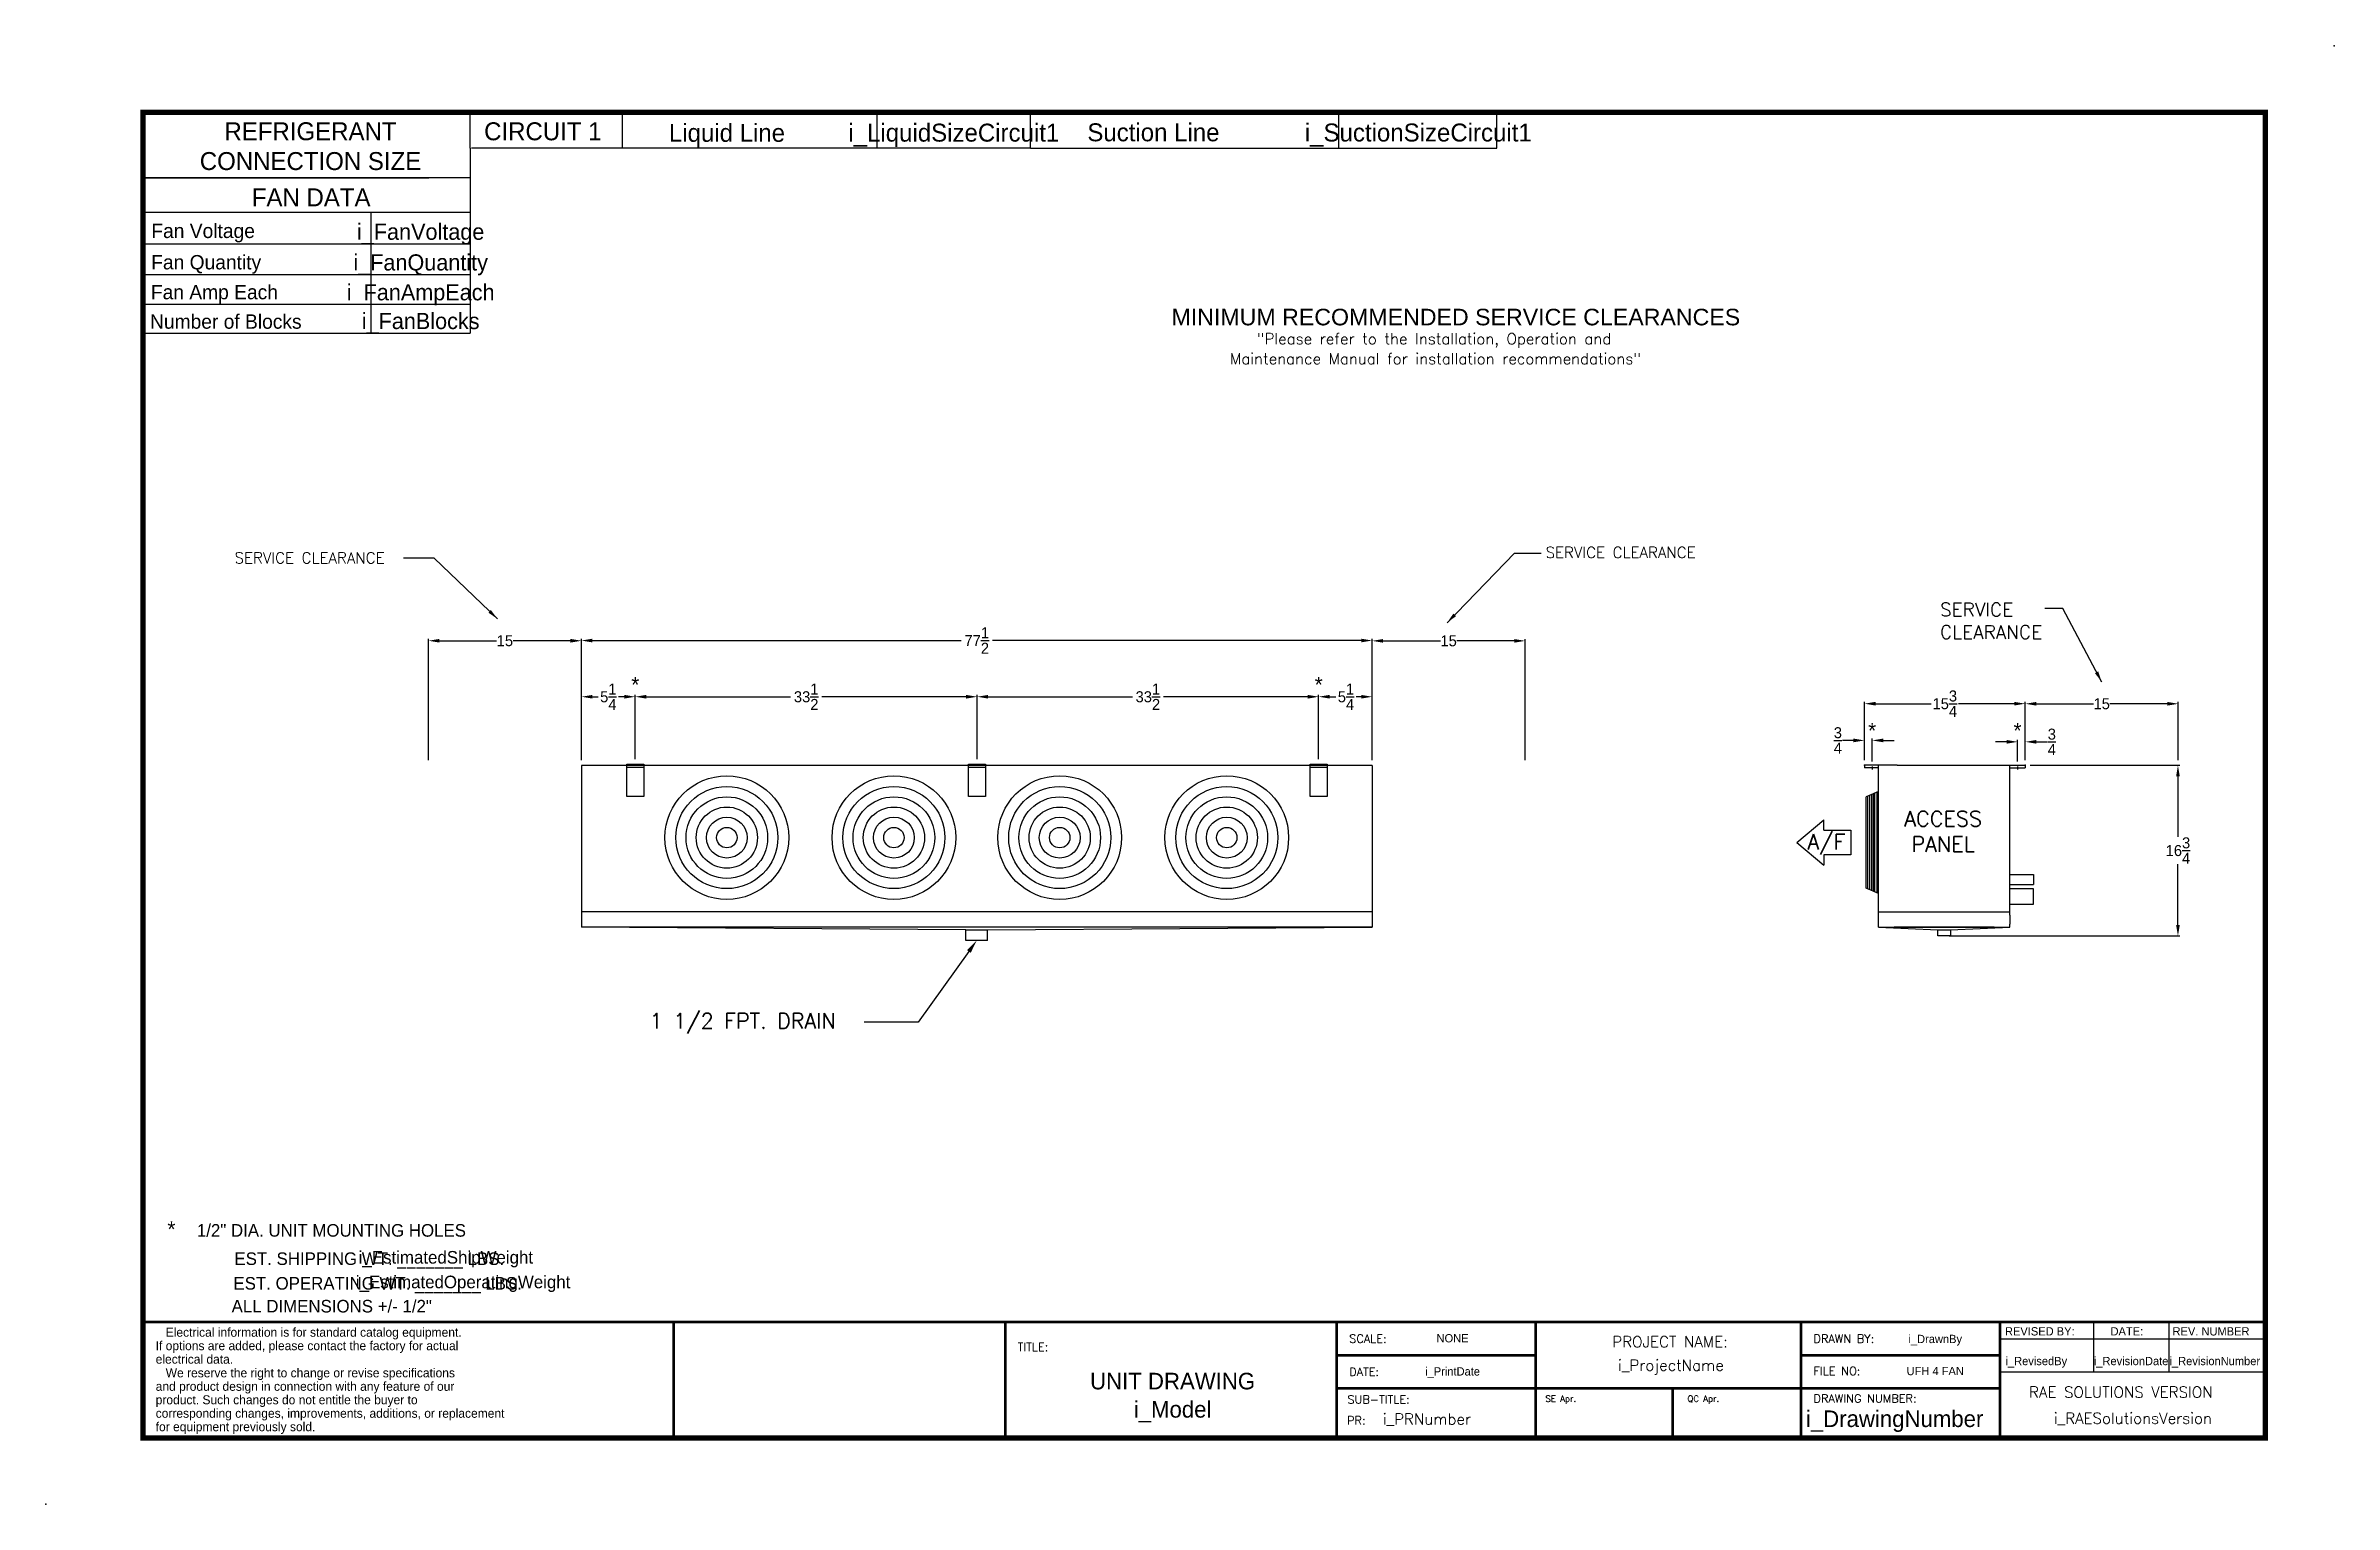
# Model space of a CAD drawing. Extents: x -10 to 215, y -6 to 137.
import ezdxf
from ezdxf.enums import TextEntityAlignment as Align

# ---------------------------------------------------------------- set-up
doc = ezdxf.new("R2010")
doc.units = 0
doc.header["$MEASUREMENT"] = 0
doc.layers.get('0').update_dxf_attribs({"color": 255, "linetype": 'CONTINUOUS'})
doc.layers.add('C1EFD', color=255, linetype='CONTINUOUS')
doc.layers.add('C1RC', color=255, linetype='CONTINUOUS')
doc.styles.add('dimentions', font='arial.ttf')
doc.styles.add('SIMPLEX', font='SIMPLEX')
doc.dimstyles.get("Standard").update_dxf_attribs({"dimtxt": 1.079, "dimasz": 1.079, "dimexe": 0.18, "dimexo": 0.5, "dimgap": 0.09, "dimtad": 0, "dimtih": 1, "dimtoh": 1, "dimdec": 3, "dimzin": 0, "dimdsep": 46, "dimlunit": 5, "dimtxsty": 'STANDARD', "dimcen": 0.09, "dimadec": 0, "dimazin": 0, "dimtfac": 1, "dimtdec": 3, "dimtofl": 0, "dimtmove": 0, "dimatfit": 3, "dimfxl": 1, "dimtolj": 1, "dimtzin": 0, "dimarcsym": 0})

# ---------------------------------------------------------------- blocks, each defined once
blk = doc.blocks.new('*D17')
at = {"color": 0, "lineweight": -2}
for p, q in [((42.96, 66.46), (42.96, 78.38)), ((44.04, 78.2), (80.19, 78.2)), ((119.39, 78.2), (83.24, 78.2)), ((120.46, 66.46), (120.46, 78.38))]:
    blk.add_line(p, q, dxfattribs=at)
at = {"color": 0}
for points in [[(44.04, 78.38), (44.04, 78.02), (42.96, 78.2)], [(119.39, 78.38), (119.39, 78.02), (120.46, 78.2)]]:
    blk.add_solid(points, dxfattribs=at)
at = {"color": 0, "insert": (81.71, 78.2), "char_height": 1.079, "attachment_point": 5}
blk.add_mtext('\\A1;77{\\H1x;\\S1/2;}', dxfattribs=at)
blk = doc.blocks.new('*D18')
at = {"color": 0, "lineweight": -2}
for p, q in [((115.22, 66.57), (115.22, 72.87)), ((116.3, 72.69), (116.91, 72.69)), ((119.39, 72.69), (118.89, 72.69)), ((120.46, 66.46), (120.46, 72.87))]:
    blk.add_line(p, q, dxfattribs=at)
at = {"color": 0}
for points in [[(116.3, 72.87), (116.3, 72.51), (115.22, 72.69)], [(119.39, 72.87), (119.39, 72.51), (120.46, 72.69)]]:
    blk.add_solid(points, dxfattribs=at)
at = {"color": 0, "insert": (117.9, 72.69), "char_height": 1.079, "attachment_point": 5}
blk.add_mtext('\\A1;5{\\H1x;\\S1/4;}', dxfattribs=at)
blk = doc.blocks.new('*D15')
at = {"color": 0, "lineweight": -2}
for p, q in [((120.46, 66.46), (120.46, 78.35)), ((121.54, 78.17), (127.15, 78.17)), ((134.39, 78.17), (128.77, 78.17)), ((135.46, 66.46), (135.46, 78.35))]:
    blk.add_line(p, q, dxfattribs=at)
at = {"color": 0}
for points in [[(121.54, 78.35), (121.54, 77.99), (120.46, 78.17)], [(134.39, 78.35), (134.39, 77.99), (135.46, 78.17)]]:
    blk.add_solid(points, dxfattribs=at)
at = {"color": 0, "insert": (127.96, 78.17), "char_height": 1.079, "attachment_point": 5}
blk.add_mtext('\\A1;15', dxfattribs=at)
blk = doc.blocks.new('*D19')
at = {"color": 0, "lineweight": -2}
for p, q in [((27.96, 66.46), (27.96, 78.36)), ((29.04, 78.18), (34.65, 78.18)), ((41.89, 78.18), (36.27, 78.18)), ((42.96, 66.46), (42.96, 78.36))]:
    blk.add_line(p, q, dxfattribs=at)
at = {"color": 0}
for points in [[(29.04, 78.36), (29.04, 78), (27.96, 78.18)], [(41.89, 78.36), (41.89, 78), (42.96, 78.18)]]:
    blk.add_solid(points, dxfattribs=at)
at = {"color": 0, "insert": (35.46, 78.18), "char_height": 1.079, "attachment_point": 5}
blk.add_mtext('\\A1;15', dxfattribs=at)
blk = doc.blocks.new('*D22')
at = {"color": 0, "lineweight": -2}
for p, q in [((168.72, 66.47), (168.72, 72.19)), ((169.8, 72.01), (175.24, 72.01)), ((183.39, 72.01), (177.94, 72.01)), ((184.47, 66.47), (184.47, 72.19))]:
    blk.add_line(p, q, dxfattribs=at)
at = {"color": 0}
for points in [[(169.8, 72.19), (169.8, 71.83), (168.72, 72.01)], [(183.39, 72.19), (183.39, 71.83), (184.47, 72.01)]]:
    blk.add_solid(points, dxfattribs=at)
at = {"color": 0, "insert": (176.59, 72.01), "char_height": 1.079, "attachment_point": 5}
blk.add_mtext('\\A1;15{\\H1x;\\S3/4;}', dxfattribs=at)
blk = doc.blocks.new('*D20')
at = {"color": 0, "lineweight": -2}
for p, q in [((184.47, 66.47), (184.47, 72.18)), ((185.55, 72), (191.16, 72)), ((198.39, 72), (192.78, 72)), ((199.47, 66.47), (199.47, 72.18))]:
    blk.add_line(p, q, dxfattribs=at)
at = {"color": 0}
for points in [[(185.55, 72.18), (185.55, 71.82), (184.47, 72)], [(198.39, 72.18), (198.39, 71.82), (199.47, 72)]]:
    blk.add_solid(points, dxfattribs=at)
at = {"color": 0, "insert": (191.97, 72), "char_height": 1.079, "attachment_point": 5}
blk.add_mtext('\\A1;15', dxfattribs=at)
blk = doc.blocks.new('*D21')
at = {"color": 0, "lineweight": -2}
for p, q in [((184.97, 65.97), (199.62, 65.97)), ((199.44, 64.89), (199.44, 58.95)), ((199.44, 50.32), (199.44, 56.26)), ((177.03, 49.24), (199.62, 49.24))]:
    blk.add_line(p, q, dxfattribs=at)
at = {"color": 0}
for points in [[(199.26, 64.89), (199.62, 64.89), (199.44, 65.97)], [(199.26, 50.32), (199.62, 50.32), (199.44, 49.24)]]:
    blk.add_solid(points, dxfattribs=at)
at = {"color": 0, "insert": (199.44, 57.61), "char_height": 1.079, "attachment_point": 5}
blk.add_mtext('\\A1;16{\\H1x;\\S3/4;}', dxfattribs=at)
blk = doc.blocks.new('*D25')
at = {"color": 0, "lineweight": -2}
for p, q in [((167.64, 68.41), (166.56, 68.41)), ((168.72, 66.47), (168.72, 68.59)), ((169.47, 66.34), (169.47, 68.59)), ((170.55, 68.41), (171.63, 68.41))]:
    blk.add_line(p, q, dxfattribs=at)
at = {"color": 0}
for points in [[(167.64, 68.59), (167.64, 68.23), (168.72, 68.41)], [(170.55, 68.59), (170.55, 68.23), (169.47, 68.41)]]:
    blk.add_solid(points, dxfattribs=at)
at = {"color": 0, "insert": (166.11, 68.41), "char_height": 1.079, "attachment_point": 5}
blk.add_mtext('\\A1;{\\H1x;\\S3/4;}', dxfattribs=at)
blk = doc.blocks.new('*D26')
at = {"color": 0, "lineweight": -2}
for p, q in [((182.64, 68.27), (181.56, 68.27)), ((183.72, 66.34), (183.72, 68.45)), ((184.47, 66.47), (184.47, 68.45)), ((185.55, 68.27), (186.63, 68.27))]:
    blk.add_line(p, q, dxfattribs=at)
at = {"color": 0}
for points in [[(182.64, 68.45), (182.64, 68.09), (183.72, 68.27)], [(185.55, 68.45), (185.55, 68.09), (184.47, 68.27)]]:
    blk.add_solid(points, dxfattribs=at)
at = {"color": 0, "insert": (187.08, 68.27), "char_height": 1.079, "attachment_point": 5}
blk.add_mtext('\\A1;{\\H1x;\\S3/4;}', dxfattribs=at)
blk = doc.blocks.new('*D33')
at = {"color": 0, "lineweight": -2}
for p, q in [((42.96, 66.46), (42.96, 72.87)), ((44.04, 72.69), (44.61, 72.69)), ((47.17, 72.69), (46.59, 72.69)), ((48.24, 66.57), (48.24, 72.87))]:
    blk.add_line(p, q, dxfattribs=at)
at = {"color": 0}
for points in [[(44.04, 72.87), (44.04, 72.51), (42.96, 72.69)], [(47.17, 72.87), (47.17, 72.51), (48.24, 72.69)]]:
    blk.add_solid(points, dxfattribs=at)
at = {"color": 0, "insert": (45.6, 72.69), "char_height": 1.079, "attachment_point": 5}
blk.add_mtext('\\A1;5{\\H1x;\\S1/4;}', dxfattribs=at)
blk = doc.blocks.new('*D34')
at = {"color": 0, "lineweight": -2}
for p, q in [((48.24, 66.57), (48.24, 72.87)), ((49.32, 72.69), (63.47, 72.69)), ((80.67, 72.69), (66.52, 72.69)), ((81.74, 66.57), (81.74, 72.87))]:
    blk.add_line(p, q, dxfattribs=at)
at = {"color": 0}
for points in [[(49.32, 72.87), (49.32, 72.51), (48.24, 72.69)], [(80.67, 72.87), (80.67, 72.51), (81.74, 72.69)]]:
    blk.add_solid(points, dxfattribs=at)
at = {"color": 0, "insert": (64.99, 72.69), "char_height": 1.079, "attachment_point": 5}
blk.add_mtext('\\A1;33{\\H1x;\\S1/2;}', dxfattribs=at)
blk = doc.blocks.new('*D35')
at = {"color": 0, "lineweight": -2}
for p, q in [((81.74, 66.57), (81.74, 72.87)), ((82.82, 72.69), (96.96, 72.69)), ((114.15, 72.69), (100.01, 72.69)), ((115.22, 66.57), (115.22, 72.87))]:
    blk.add_line(p, q, dxfattribs=at)
at = {"color": 0}
for points in [[(82.82, 72.87), (82.82, 72.51), (81.74, 72.69)], [(114.15, 72.87), (114.15, 72.51), (115.22, 72.69)]]:
    blk.add_solid(points, dxfattribs=at)
at = {"color": 0, "insert": (98.48, 72.69), "char_height": 1.079, "attachment_point": 5}
blk.add_mtext('\\A1;33{\\H1x;\\S1/2;}', dxfattribs=at)

msp = doc.modelspace()

# ---------------------------------------------------------------- linework, layer by layer
at = {"color": 0}
for p, q in [((120.4641, 65.9625), (42.9641, 65.9625)), ((42.9641, 65.9625), (42.9641, 50.0875)), ((47.4145, 65.7867), (49.0735, 65.7867)), ((80.9145, 65.7867), (82.5735, 65.7867)), ((114.3947, 65.7867), (116.0538, 65.7867)), ((120.4641, 65.9625), (120.4641, 50.0875)), ((168.7188, 65.9702), (168.7188, 65.7043)), ((171.9091, 65.9702), (168.7188, 65.9702)), ((170.0899, 65.7043), (168.7188, 65.7043)), ((169.4685, 65.8373), (169.4685, 65.5714)), ((170.0899, 50.0952), (170.0899, 65.9702)), ((171.9091, 65.9702), (184.4688, 65.9702)), ((181.2786, 65.9702), (184.4688, 65.9702)), ((182.9649, 51.278), (182.9649, 65.9702)), ((182.9649, 65.7043), (184.4688, 65.7043)), ((183.7168, 65.8373), (183.7168, 65.5714)), ((184.4688, 65.9702), (184.4688, 65.7043)), ((170.0899, 63.4024), (168.8797, 62.8838)), ((168.8797, 53.9101), (168.8797, 62.8838)), ((169.0527, 53.8359), (169.0527, 62.9579)), ((169.2257, 53.7618), (169.2257, 63.0321)), ((169.3988, 63.1062), (169.3988, 53.6876)), ((169.5718, 63.1804), (169.5718, 53.6135)), ((169.7448, 53.5393), (169.7448, 63.2545)), ((169.9178, 63.3287), (169.9178, 53.4652)), ((162.0741, 58.3969), (164.734, 60.6135)), ((164.734, 59.616), (164.734, 60.6135)), ((162.0741, 58.3969), (164.734, 56.1804)), ((164.734, 59.616), (167.3939, 59.616)), ((167.3939, 59.616), (167.3939, 57.1778)), ((164.734, 57.1778), (164.734, 56.1804)), ((167.3939, 57.1778), (164.734, 57.1778)), ((170.0899, 53.3914), (168.8797, 53.9101)), ((182.9649, 55.2652), (185.2786, 55.2652)), ((182.9649, 54.2652), (185.2786, 54.2652)), ((185.2786, 53.854), (182.9649, 53.854)), ((185.2786, 55.2652), (185.2786, 54.2652)), ((185.2786, 52.354), (185.2786, 53.854)), ((170.0899, 53.0398), (170.0899, 53.0398)), ((182.9649, 52.354), (185.2786, 52.354)), ((120.4641, 51.5875), (42.9641, 51.5875)), ((120.4641, 50.0875), (42.9641, 50.0875)), ((80.6507, 49.8375), (42.9641, 50.0875)), ((80.6507, 48.7995), (80.6507, 49.8375)), ((80.6507, 49.8375), (82.7775, 49.8375)), ((82.7775, 49.8375), (120.4641, 50.0875)), ((82.7775, 48.7995), (82.7775, 49.8375)), ((170.0899, 51.5875), (182.9649, 51.5875)), ((170.0899, 50.0952), (182.9649, 50.0952)), ((170.0899, 50.0952), (175.9051, 49.8312)), ((181.3849, 50.0952), (171.6698, 50.0952)), ((177.1497, 49.8312), (182.9649, 50.0952)), ((182.9649, 51.278), (182.9649, 50.403)), ((182.9649, 50.0952), (182.9649, 50.403)), ((82.7775, 48.7995), (80.6507, 48.7995)), ((75.9572, 40.7706), (70.6671, 40.7706)), ((52, 0), (52, 11.375)), ((84.5, 0), (84.5, 11.375)), ((117, 11.375), (182, 11.375)), ((117, 0), (117, 11.375)), ((136.5, 11.375), (136.5, 0)), ((162.5, 11.375), (162.5, 4.875)), ((182, 11.375), (182, 0)), ((182, 11.375), (208, 11.375)), ((182, 11.375), (182, 9.75)), ((191.1739, 11.375), (191.1739, 6.5)), ((198.562, 11.375), (198.562, 6.5)), ((182, 9.75), (208, 9.75)), ((136.5, 8.125), (117, 8.125)), ((162.5, 8.125), (182, 8.125)), ((162.5, 4.875), (162.5, 8.125)), ((182, 4.875), (117, 4.875)), ((149.9063, 4.875), (149.9063, 0)), ((162.5, 4.875), (162.5, 0)), ((182, 6.5), (208, 6.5))]:
    msp.add_line(p, q, dxfattribs=at)
for points, const_width in [([(0, 0), (208, 0), (208, 130), (0, 130), (0, 0)], 0.52), ([(52.3074, 11.375), (0, 11.375)], 0.26), ([(208, 11.375), (52, 11.375), (52, 0)], 0.26), ([(84.5, 11.375), (84.5, 0)], 0.26), ([(117, 11.375), (117, 0)], 0.26), ([(136.5, 11.375), (136.5, 0)], 0.26), ([(162.5, 11.375), (162.5, 0)], 0.26), ([(182, 0), (182, 11.375), (208, 11.375)], 0.26), ([(136.5, 8.125), (117, 8.125)], 0.26), ([(182, 8.125), (162.5, 8.125), (162.5, 0)], 0.26), ([(182, 4.875), (117, 4.875)], 0.26), ([(149.9063, 4.875), (149.9063, 0)], 0.26)]:
    msp.add_lwpolyline(points, dxfattribs=dict(at, const_width=const_width))
for points in [[(47.4145, 66.0688), (49.0735, 66.0688), (49.0735, 62.9109), (47.4145, 62.9109)], [(80.9145, 66.0688), (82.5735, 66.0688), (82.5735, 62.9109), (80.9145, 62.9109)], [(114.3947, 66.0688), (116.0538, 66.0688), (116.0538, 62.9109), (114.3947, 62.9109)], [(175.9051, 49.8312), (177.1497, 49.8312), (177.1497, 49.2404), (175.9051, 49.2404)]]:
    msp.add_lwpolyline(points, close=True, dxfattribs=at)
msp.add_lwpolyline([(80.9402, 47.7203), (75.9572, 40.7706)], dxfattribs=at)
for centre, radius in [((57.2141, 58.8784), 6.0625), ((57.2141, 58.8784), 5), ((57.2141, 58.8784), 4), ((73.5891, 58.8784), 6.0625), ((73.5891, 58.8784), 5), ((73.5891, 58.8784), 4), ((89.8391, 58.8784), 6.0625), ((89.8391, 58.8784), 5), ((89.8391, 58.8784), 4), ((106.2141, 58.8784), 6.0625), ((106.2141, 58.8784), 5), ((106.2141, 58.8784), 4), ((57.2141, 58.8784), 3), ((57.2141, 58.8784), 2), ((73.5891, 58.8784), 3), ((73.5891, 58.8784), 2), ((89.8391, 58.8784), 3), ((89.8391, 58.8784), 2), ((106.2141, 58.8784), 3), ((106.2141, 58.8784), 2), ((57.2141, 58.8784), 1), ((73.5891, 58.8784), 1), ((89.8391, 58.8784), 1), ((106.2141, 58.8784), 1)]:
    msp.add_circle(centre, radius, dxfattribs=at)
for p in [(214.7579, 136.5175), (168.7188, 65.9702), (184.4688, 65.9702), (184.4688, 65.9702), (184.4688, 65.9702), (171.6698, 50.0952), (171.6698, 50.0952), (181.3849, 50.0952), (181.3849, 50.0952), (181.3849, 50.0952), (181.3849, 50.0952), (182, 0), (-9.5384, -6.4825)]:
    msp.add_point(p, dxfattribs=at)
msp.add_solid([(80.7604, 47.8492), (81.7141, 48.7995), (81.1201, 47.5913)], dxfattribs=at)
at = {"layer": 'C1EFD', "color": 0}
for p, q in [((32.0612, 123.5532), (0, 123.5532)), ((0, 123.5532), (0, 108.3488)), ((32.0612, 123.5532), (32.0612, 108.3488)), ((32.0612, 120.1766), (0.2234, 120.1766)), ((22.3088, 120.1766), (22.3088, 108.3488)), ((0.2144, 117.1028), (32.0612, 117.1028)), ((0.1429, 114.0948), (32.0612, 114.0948)), ((-0.0049, 111.1681), (32.0612, 111.1681)), ((0, 108.3488), (32.0612, 108.3488))]:
    msp.add_line(p, q, dxfattribs=at)
at = {"layer": 'C1RC', "color": 0}
for p, q in [((0, 123.5532), (0, 130)), ((0, 130), (32.0612, 129.9939)), ((32.0612, 126.4853), (32.0612, 130.0112)), ((46.9877, 126.48), (46.9877, 130.0059)), ((71.9524, 126.48), (71.9524, 130.0059)), ((86.973, 126.48), (86.973, 130.0059)), ((117.1856, 126.48), (117.1856, 130.0059)), ((132.6773, 126.48), (132.6773, 129.8938)), ((32.0612, 126.4853), (32.0612, 123.5532)), ((86.973, 126.48), (32.1742, 126.48)), ((86.973, 126.48), (132.6773, 126.48)), ((0, 123.5532), (27.963, 123.5479))]:
    msp.add_line(p, q, dxfattribs=at)

# ---------------------------------------------------------------- texts
at = {"color": 0, "lineweight": 30}
for s, height, style, p in [('MINIMUM RECOMMENDED SERVICE CLEARANCES', 1.625, 'dimentions', (100.7956, 109.1057)), ('MINIMUM RECOMMENDED SERVICE CLEARANCES', 1.625, 'dimentions', (100.7957, 109.1057)), ('SE Apr.', 0.60937, 'SIMPLEX', (137.4546, 3.5616)), ('QC Apr.', 0.60937, 'SIMPLEX', (151.3723, 3.5616))]:
    msp.add_text(s, height=height, dxfattribs=dict(at, style=style)).set_placement(p)
at = {"color": 0, "style": 'SIMPLEX'}
for s, p in [('"Please refer to the Installation, Operation and', (126.5371, 107.2471)), ('"Please refer to the Installation, Operation and', (126.5371, 107.2471)), ('Maintenance Manual for installation recommendations"', (126.6658, 105.2913)), ('Maintenance Manual for installation recommendations"', (126.6658, 105.2913)), ('PROJECT NAME:', (149.6632, 8.9105)), ('i_ProjectName', (149.7453, 6.601)), ('i_RAESolutionsVersion', (195.0268, 1.4061))]:
    msp.add_text(s, height=1.079, dxfattribs=at).set_placement(p, align=Align.CENTER)
at = {"color": 0}
for s, height, p in [('*', 1.5199, (48.2446, 73.1137)), ('*', 1.5199, (115.2249, 73.1137)), ('*', 1.5199, (169.4685, 68.6106)), ('*', 1.5199, (183.7169, 68.6106)), ('*', 1.5199, (2.7823, 19.7298)), ('EST. SHIPPING WT. _______ LBS.', 1.235, (22.1702, 16.9759)), ('i_EstimatedShipWeight', 1.236417, (29.6766, 17.1108)), ('EST. OPERATING WT. _______ LBS.', 1.235, (22.9903, 14.5602)), ('i_EstimatedOperatingWeight', 1.235, (31.3665, 14.6951)), ('ALL DIMENSIONS +/- 1/2"', 1.235, (18.4933, 12.3189)), ('NONE', 0.8125, (128.3449, 9.3867)), ('i_DrawnBy', 0.8125, (175.6526, 9.317)), ('i_PrintDate', 0.8125, (128.3449, 6.1367)), ('UFH 4 FAN', 0.8125, (175.6526, 6.1734)), ('i_RevisedBy', 0.8125, (185.5605, 7.1518)), ('i_RevisionDate', 0.8125, (194.8492, 7.1518)), ('i_RevisionNumber', 0.8125, (203.0543, 7.1518)), ('UNIT DRAWING', 1.625, (100.9036, 4.7796)), ('i_Model', 1.625, (100.9036, 2.0101)), ('i_DrawingNumber', 1.625, (171.6734, 1.0873))]:
    msp.add_text(s, height=height, dxfattribs=at).set_placement(p, align=Align.CENTER)
at = {"color": 0, "style": 'SIMPLEX'}
for s, height, p in [('A/F', 1.494, (163.1326, 57.7257)), ('1 1/2 FPT. DRAIN', 1.494, (49.6536, 40.162)), ('TITLE:', 0.8125, (85.7188, 8.5313)), ('SCALE:', 0.8125, (118.2188, 9.3438)), ('DRAWN BY:', 0.8125, (163.7188, 9.3438)), ('DATE:', 0.8125, (118.2188, 6.0938)), ('FILE NO:', 0.8125, (163.7188, 6.1723)), ('RAE SOLUTIONS VERSION', 1.079, (184.8485, 3.9699)), ('SUB-TITLE:', 0.8125, (118.0427, 3.3799)), ('i_PRNumber', 1.079, (121.5117, 1.3252)), ('DRAWING NUMBER:', 0.8125, (163.7188, 3.4786))]:
    msp.add_text(s, height=height, dxfattribs=at).set_placement(p)
at = {"color": 0}
for s, height, p in [('1/2" DIA. UNIT MOUNTING HOLES', 1.235, (5.2745, 19.7512)), ('REVISED BY:', 0.8125, (182.4877, 10.0652)), ('DATE:', 0.8125, (192.8343, 10.0652)), ('REV. NUMBER', 0.8125, (198.9103, 10.0652))]:
    msp.add_text(s, height=height, dxfattribs=at).set_placement(p)
at = {"color": 0, "lineweight": 25}
for s, p in [('If options are added, please contact the factory for actual', (1.2351, 8.6206)), ('   Electrical information is for standard catalog equipment.', (1.2351, 9.942)), ('electrical data.', (1.2351, 7.2993)), ('   We reserve the right to change or revise specifications', (1.2351, 5.9613)), ('and product design in connection with any feature of our', (1.2351, 4.6399)), ('corresponding changes, improvements, additions, or replacement ', (1.2351, 1.9973)), ('product. Such changes do not entitle the buyer to', (1.2351, 3.3186)), ('for equipment previously sold.', (1.2351, 0.6759))]:
    msp.add_text(s, height=0.880898, dxfattribs=at).set_placement(p)
at = {"color": 0, "style": 'SIMPLEX'}
msp.add_text('PR:', height=0.8125, dxfattribs=at).set_placement((119.8105, 1.3252), align=Align.RIGHT)
at = {"color": 0, "attachment_point": 1, "style": 'SIMPLEX'}
for s, insert, char_height, width in [('SERVICE CLEARANCE', (8.9681, 86.8453), 1.079, 22.285339), ('SERVICE CLEARANCE', (137.4643, 87.3752), 1.079, 19.329987), ('SERVICE\\PCLEARANCE', (176.1198, 81.9055), 1.328, 5.820281)]:
    msp.add_mtext(s, dxfattribs=dict(at, insert=insert, char_height=char_height, width=width))
at = {"color": 0, "insert": (176.4279, 59.4834), "char_height": 1.494, "attachment_point": 5, "style": 'SIMPLEX'}
msp.add_mtext('ACCESS\\PPANEL', dxfattribs=at)
at = {"layer": 'C1EFD', "color": 0}
for s, height, p in [('FAN DATA', 1.75998, (16.474, 120.7744)), ('i_FanVoltage', 1.583984, (27.2065, 117.4912)), ('i_FanQuantity', 1.583984, (27.2065, 114.4832)), ('i_FanAmpEach', 1.583984, (27.2065, 111.5565)), ('i_FanBlocks', 1.583984, (27.2065, 108.7372))]:
    msp.add_text(s, height=height, dxfattribs=at).set_placement(p, align=Align.CENTER)
for s, p in [('Fan Voltage', (0.8074, 117.6644)), ('Fan Quantity', (0.7931, 114.5899)), ('Fan Amp Each', (0.7636, 111.6579)), ('Number of Blocks', (0.68, 108.7719))]:
    msp.add_text(s, height=1.407986, dxfattribs=at).set_placement(p)
at = {"layer": 'C1RC', "color": 0}
for s, height, p in [('REFRIGERANT', 1.759982, (16.4088, 127.2542)), ('CIRCUIT 1', 1.75998, (39.1775, 127.2501)), ('i_LiquidSizeCircuit1', 1.759982, (79.4614, 127.1182)), ('i_SuctionSizeCircuit1', 1.759982, (124.9849, 127.1311)), ('CONNECTION SIZE', 1.759982, (16.4088, 124.3322))]:
    msp.add_text(s, height=height, dxfattribs=at).set_placement(p, align=Align.CENTER)
msp.add_text('Liquid Line', height=1.759982, dxfattribs=at).set_placement((51.5357, 126.5712), align=Align.BOTTOM_LEFT)
msp.add_text('Suction Line', height=1.759982, dxfattribs=at).set_placement((92.5497, 127.1508))

# ---------------------------------------------------------------- dimensions: what is measured, and where the dimension line sits
at = {"color": 0}
for base, p1, p2, picture, middle in [((42.9641, 78.1814), (27.9641, 65.9625), (42.9641, 65.9625), '*D19', (35.4641, 78.1814)), ((42.9641, 78.1985), (120.4641, 65.9625), (42.9641, 65.9625), '*D17', (81.7141, 78.1985)), ((135.4641, 78.1737), (120.4641, 65.9625), (135.4641, 65.9625), '*D15', (127.9641, 78.1737)), ((42.9641, 72.6869), (48.244, 66.0688), (42.9641, 65.9625), '*D33', (45.604, 72.6869)), ((81.744, 72.6869), (48.244, 66.0688), (81.744, 66.0688), '*D34', (64.994, 72.6869)), ((115.2243, 72.6869), (81.744, 66.0688), (115.2243, 66.0688), '*D35', (98.4841, 72.6869)), ((184.4688, 72.0073), (168.7188, 65.9702), (184.4688, 65.9702), '*D22', (176.5938, 72.0073)), ((199.4688, 71.9978), (184.4688, 65.9702), (199.4688, 65.9702), '*D20', (191.9688, 71.9978)), ((168.7188, 68.4081), (169.4685, 65.8373), (168.7188, 65.9702), '*D25', (166.1112, 68.4081)), ((184.4688, 68.2688), (183.7168, 65.8373), (184.4688, 65.9702), '*D26', (187.0765, 68.2688))]:
    dim = msp.add_linear_dim(base=base, p1=p1, p2=p2, dimstyle='Standard', dxfattribs=at)
    dim.commit()
    dim.dimension.update_dxf_attribs({"geometry": picture, "text_midpoint": middle})
dim = msp.add_linear_dim(base=(115.2243, 72.6869), p1=(120.4641, 65.9625), p2=(115.2243, 66.0688), dimstyle='Standard', dxfattribs=at)
dim.commit()
dim.dimension.update_dxf_attribs({"geometry": '*D18', "text_midpoint": (117.8987, 72.6869), "dimtype": 160})
dim = msp.add_linear_dim(base=(199.4436, 65.9702), p1=(176.5274, 49.2404), p2=(184.4688, 65.9702), angle=90, dimstyle='Standard', dxfattribs=at)
dim.commit()
dim.dimension.update_dxf_attribs({"geometry": '*D21', "text_midpoint": (199.4436, 57.6053)})

# ---------------------------------------------------------------- leaders
for points in [[(34.7455, 80.3142), (28.5206, 86.2838), (25.5326, 86.2838)], [(127.801, 79.9374), (134.3994, 86.7776), (137.0139, 86.7776)], [(191.9671, 74.1341), (188.1637, 81.3298), (186.3773, 81.3298)]]:
    msp.add_leader(points, dimstyle='Standard', override={"dimgap": 0.09, "dimtad": 0}, dxfattribs=at)

doc.saveas('drawing.dxf')
